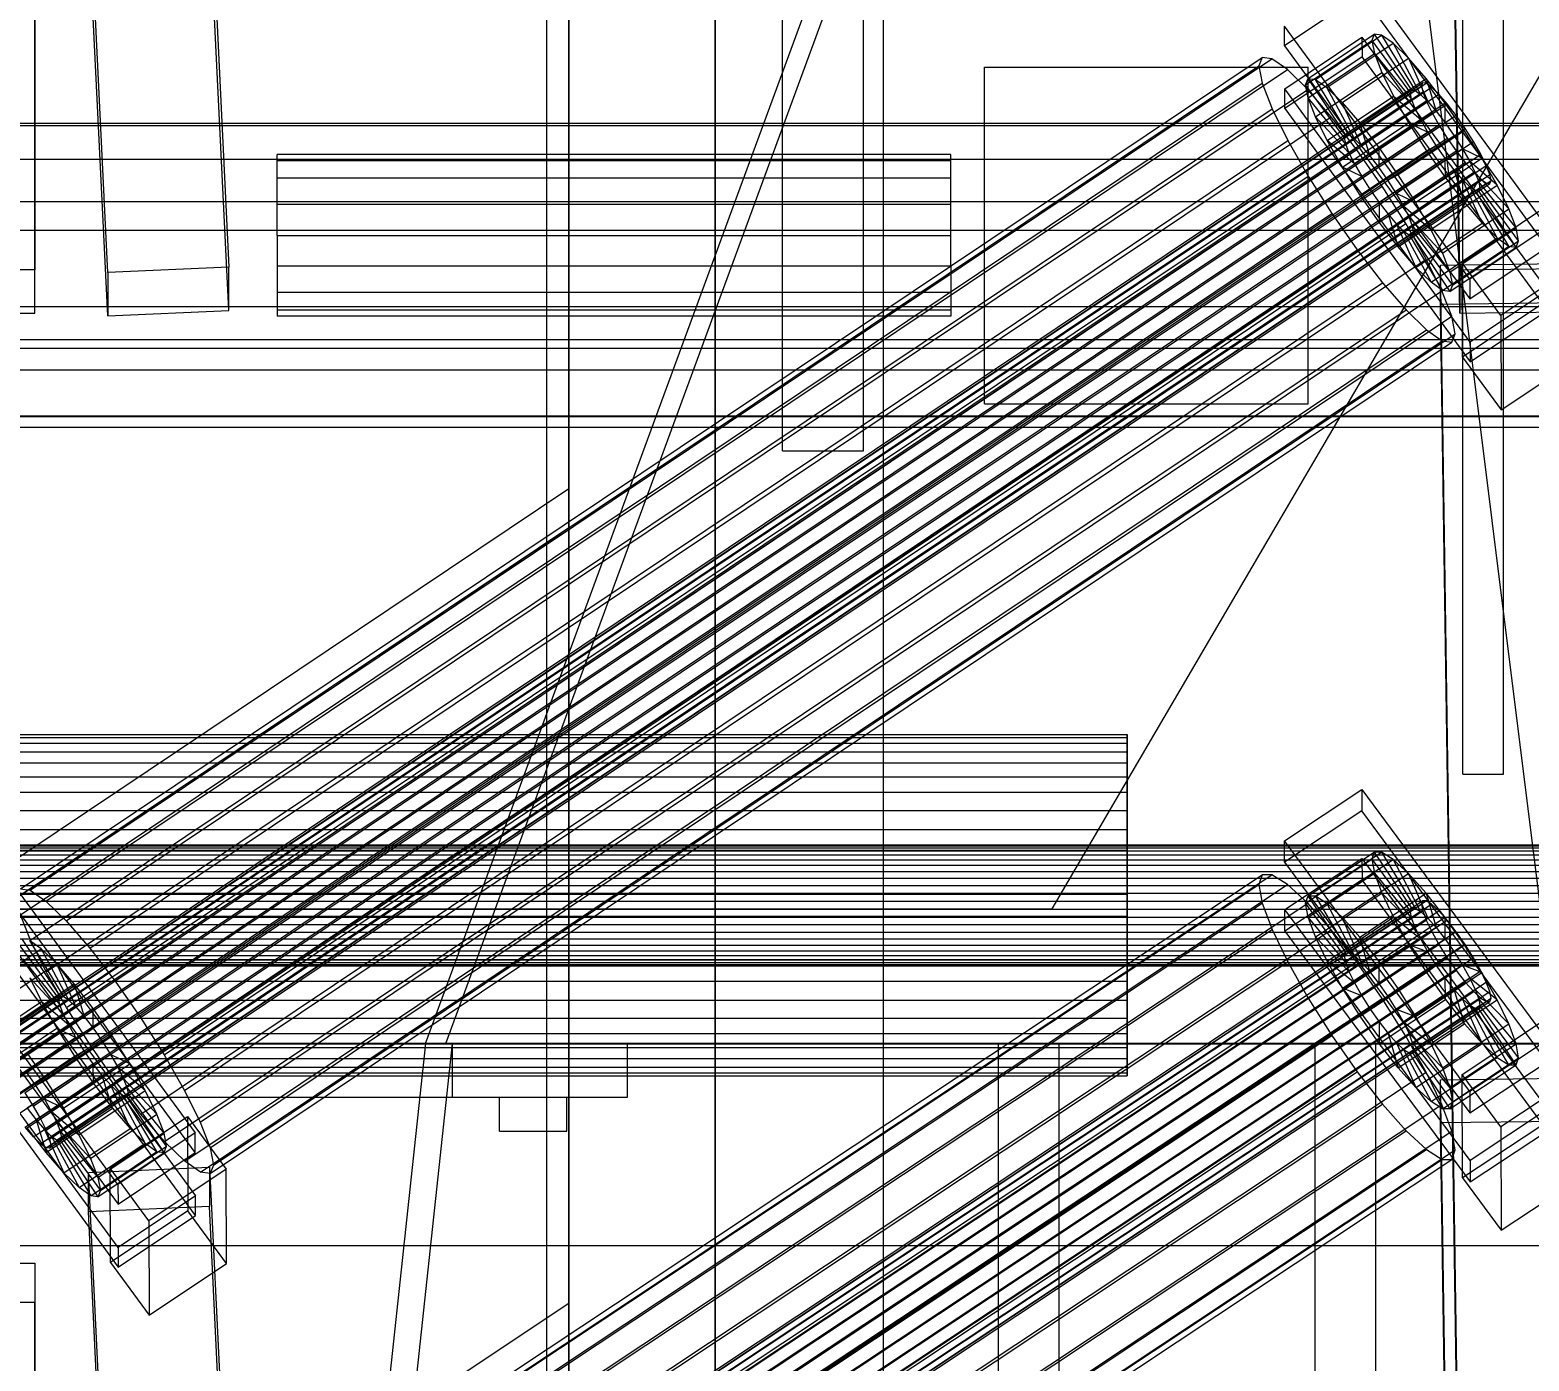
# Model space of a CAD drawing. Header units: millimetres. Extents: x -1970 to 34302, y -65268 to 6837.
# Drawn here: x 148.3 to 370.8, y -33747.2 to -33549.5 of the extents above; entities that cross this region are included whole.
import ezdxf

# ---------------------------------------------------------------- set-up
doc = ezdxf.new("R2010")
doc.units = ezdxf.units.MM
for name, color, linetype, lineweight in [('COTAS_O', 1, 'Continuous', 0), ('frontal_briquetadora', 7, 'Continuous', 0), ('frontal_C01', 7, 'Continuous', 0), ('frontal_C02', 7, 'Continuous', 0), ('frontal_dos-mix', 7, 'Continuous', 0), ('frontal_mezcladora', 7, 'Continuous', 0), ('frontal_tolva', 7, 'Continuous', 0)]:
    doc.layers.add(name, color=color, linetype=linetype, lineweight=lineweight)
doc.dimstyles.new('R19_100', dxfattribs={"dimtxt": 250, "dimasz": 150, "dimexe": 150, "dimexo": 80, "dimgap": 100, "dimtad": 1, "dimtih": 1, "dimtoh": 1, "dimdsep": 46, "dimcen": 0.09, "dimadec": 0, "dimazin": 0, "dimtfac": 1, "dimtdec": 4, "dimtofl": 0, "dimtmove": 0, "dimatfit": 3, "dimfxl": 1, "dimtolj": 1, "dimtzin": 0, "dimarcsym": 0})

# ---------------------------------------------------------------- blocks, each defined once
blk = doc.blocks.new('*D35')
at = {"layer": 'COTAS_O', "color": 0, "lineweight": -2, "transparency": 16777216}
for p, q in [((-1725, -34320), (-1725, -33550)), ((1725, -34320), (1725, -33550)), ((-1575, -33700), (1575, -33700))]:
    blk.add_line(p, q, dxfattribs=at)
at = {"layer": 'COTAS_O', "color": 0, "transparency": 16777216}
for points in [[(-1575, -33675), (-1575, -33725), (-1725, -33700)], [(1575, -33675), (1575, -33725), (1725, -33700)]]:
    blk.add_solid(points, dxfattribs=at)
at = {"layer": 'Defpoints', "color": 0, "transparency": 16777216}
for p in [(1725, -33700), (-1725, -34400), (1725, -34400)]:
    blk.add_point(p, dxfattribs=at)
blk = doc.blocks.new('*D38')
at = {"layer": 'COTAS_O', "color": 0, "lineweight": -2, "transparency": 16777216}
for p, q in [((-570, -33700), (200, -33700)), ((50, -34750), (50, -33850)), ((-570, -34900), (200, -34900))]:
    blk.add_line(p, q, dxfattribs=at)
at = {"layer": 'COTAS_O', "color": 0, "transparency": 16777216}
for points in [[(25, -33850), (75, -33850), (50, -33700)], [(25, -34750), (75, -34750), (50, -34900)]]:
    blk.add_solid(points, dxfattribs=at)
at = {"layer": 'Defpoints', "color": 0, "transparency": 16777216}
for p in [(-650, -33700), (50, -33700), (-650, -34900)]:
    blk.add_point(p, dxfattribs=at)

msp = doc.modelspace()

# ---------------------------------------------------------------- linework, layer by layer
at = {"layer": 'frontal_briquetadora'}
for p, q in [((207, -33700), (342, -33332.75)), ((210, -33700), (345, -33332.75)), ((260, -33612), (260, -33548)), ((272, -33612), (272, -33548)), ((290, -33555), (338, -33555)), ((290, -33605), (290, -33555)), ((338, -33605), (338, -33555)), ((185, -33568.913), (185, -33568)), ((285, -33568), (185, -33568)), ((185, -33571.515), (185, -33568.913)), ((285, -33568.913), (185, -33568.913)), ((285, -33568.913), (285, -33568)), ((285, -33571.515), (285, -33568.913)), ((185, -33575.408), (185, -33571.515)), ((285, -33571.515), (185, -33571.515)), ((285, -33575.408), (285, -33571.515)), ((185, -33580), (185, -33575.408)), ((285, -33575.408), (185, -33575.408)), ((285, -33580), (285, -33575.408)), ((185, -33580), (185, -33584.592)), ((185, -33580), (285, -33580)), ((285, -33584.592), (285, -33580)), ((185, -33584.592), (185, -33588.485)), ((285, -33584.592), (185, -33584.592)), ((285, -33584.592), (285, -33588.485)), ((185, -33588.485), (185, -33591.087)), ((285, -33588.485), (185, -33588.485)), ((285, -33588.485), (285, -33591.087)), ((185, -33591.087), (185, -33592)), ((285, -33591.087), (185, -33591.087)), ((285, -33592), (185, -33592)), ((285, -33591.087), (285, -33592)), ((290, -33605), (338, -33605)), ((260, -33612), (272, -33612)), ((-171, -33700), (211, -33700)), ((-170, -33700), (210, -33700)), ((-167, -33700), (207, -33700)), ((207, -33700), (200, -33765)), ((204, -33765), (211, -33700)), ((210, -33700), (207, -33700)), ((207, -33700), (211, -33700)), ((211, -33700), (237, -33700)), ((211, -33708), (211, -33700)), ((237, -33708), (237, -33700)), ((292, -33700), (348, -33700)), ((292, -33700), (292, -33755)), ((339, -33700), (301, -33700)), ((301, -33700), (301, -33755)), ((339, -33700), (339, -33755)), ((348, -33700), (348, -33755)), ((-171, -33708), (211, -33708)), ((211, -33708), (237, -33708)), ((218, -33708), (228, -33708)), ((218, -33713), (218, -33708)), ((228, -33713), (228, -33708)), ((218, -33713), (228, -33713))]:
    msp.add_line(p, q, dxfattribs=at)
at = {"layer": 'frontal_C01'}
for p, q in [((250, -35735.764), (250, -32680.37)), ((250, -32685.104), (250, -35740.498)), ((360.514, -33585.168), (357.646, -33393.221)), ((360.514, -33591.572), (357.646, -33399.624)), ((228.298, -33738.634), (228.298, -33426.447)), ((228.298, -33432.135), (228.298, -33744.321)), ((159.83, -33585.518), (156.962, -33526.698)), ((174.943, -33525.912), (177.811, -33584.731)), ((159.83, -33591.922), (156.962, -33533.103)), ((177.811, -33591.135), (174.943, -33532.316)), ((149, -33540.028), (149, -33585.123)), ((149, -33591.526), (149, -33546.432)), ((-425, -33579.245), (425, -33579.245)), ((149, -33585.123), (131, -33585.123)), ((149, -33591.526), (149, -33585.123)), ((177.811, -33584.731), (159.83, -33585.518)), ((177.811, -33591.135), (177.811, -33584.731)), ((378.512, -33584.927), (360.514, -33585.168)), ((360.514, -33585.168), (360.514, -33591.572)), ((159.83, -33585.518), (159.83, -33591.922)), ((425, -33590.613), (-425, -33590.613)), ((131, -33591.526), (149, -33591.526)), ((159.83, -33591.922), (177.811, -33591.135)), ((360.514, -33591.572), (378.512, -33591.331)), ((425, -33595.509), (-425, -33595.509)), ((-425, -33606.878), (425, -33606.878)), ((-311.15, -33654.12), (311.15, -33654.12)), ((311.15, -33654.563), (311.15, -33654.12)), ((311.15, -33654.12), (311.15, -33655.405)), ((-311.15, -33654.563), (311.15, -33654.563)), ((-311.15, -33655.405), (311.15, -33655.405)), ((311.15, -33656.702), (311.15, -33654.563)), ((311.15, -33655.405), (311.15, -33658.33)), ((-311.15, -33656.702), (311.15, -33656.702)), ((-311.15, -33658.33), (311.15, -33658.33)), ((311.15, -33660.394), (311.15, -33656.702)), ((311.15, -33658.33), (311.15, -33662.695)), ((-311.15, -33660.394), (311.15, -33660.394)), ((311.15, -33665.385), (311.15, -33660.394)), ((-311.15, -33662.695), (311.15, -33662.695)), ((311.15, -33662.695), (311.15, -33668.203)), ((334.501, -33669.884), (345.969, -33662.272)), ((345.969, -33662.272), (345.981, -33665.474)), ((345.969, -33662.272), (373.501, -33699.511)), ((-311.15, -33665.385), (311.15, -33665.385)), ((311.15, -33671.336), (311.15, -33665.385)), ((345.981, -33665.474), (334.513, -33673.085)), ((373.513, -33702.713), (345.981, -33665.474)), ((-311.15, -33668.203), (311.15, -33668.203)), ((311.15, -33668.203), (311.15, -33674.479)), ((334.513, -33673.085), (334.501, -33669.884)), ((362.033, -33707.123), (334.501, -33669.884)), ((-440, -33670.486), (440, -33670.486)), ((-440, -33670.643), (440, -33670.643)), ((-440, -33670.942), (440, -33670.942)), ((-440, -33671.401), (440, -33671.401)), ((-440, -33671.978), (440, -33671.978)), ((311.15, -33671.336), (-311.15, -33671.336)), ((311.15, -33677.841), (311.15, -33671.336)), ((338.005, -33678.095), (347.835, -33671.57)), ((339.088, -33678.1), (348.918, -33671.576)), ((347.835, -33671.57), (347.47, -33672.642)), ((348.918, -33671.576), (347.835, -33671.57)), ((347.835, -33671.57), (353.378, -33679.893)), ((350.645, -33672.658), (348.918, -33671.576)), ((348.918, -33671.576), (353.892, -33679.895)), ((-440, -33672.709), (440, -33672.709)), ((-440, -33673.525), (440, -33673.525)), ((-440, -33674.478), (440, -33674.478)), ((-311.15, -33674.479), (311.15, -33674.479)), ((311.15, -33674.479), (311.15, -33681.095)), ((334.513, -33673.085), (362.045, -33710.324)), ((334.539, -33680.129), (346.008, -33672.517)), ((337.64, -33679.167), (347.47, -33672.642)), ((340.816, -33679.183), (350.645, -33672.658)), ((346.008, -33672.517), (346.02, -33675.719)), ((346.008, -33672.517), (373.539, -33709.756)), ((347.47, -33672.642), (353.205, -33680.401)), ((347.47, -33672.642), (347.847, -33674.719)), ((352.899, -33674.744), (350.645, -33672.658)), ((350.645, -33672.658), (354.71, -33680.408)), ((-440, -33675.477), (440, -33675.477)), ((440, -33676.586), (-440, -33676.586)), ((146.383, -33798.708), (330.692, -33676.376)), ((146.872, -33797.274), (331.181, -33674.943)), ((148.32, -33797.282), (332.629, -33674.95)), ((150.629, -33798.729), (334.938, -33676.398)), ((331.181, -33674.943), (330.692, -33676.376)), ((330.692, -33676.376), (331.197, -33679.153)), ((332.629, -33674.95), (331.181, -33674.943)), ((334.938, -33676.398), (332.629, -33674.95)), ((346.02, -33675.719), (334.551, -33683.331)), ((337.95, -33679.186), (334.938, -33676.398)), ((338.017, -33681.244), (347.847, -33674.719)), ((343.069, -33681.269), (352.899, -33674.744)), ((373.551, -33712.958), (346.02, -33675.719)), ((347.847, -33674.719), (353.384, -33681.384)), ((347.847, -33674.719), (348.941, -33677.659)), ((355.525, -33677.692), (352.899, -33674.744)), ((352.899, -33674.744), (355.777, -33681.396)), ((-440, -33677.7), (440, -33677.7)), ((-440, -33678.891), (440, -33678.891)), ((-311.15, -33677.841), (311.15, -33677.841)), ((141.218, -33820.71), (355.017, -33678.805)), ((141.731, -33820.712), (355.53, -33678.808)), ((311.15, -33684.456), (311.15, -33677.841)), ((337.64, -33679.167), (338.005, -33678.095)), ((343.549, -33686.417), (338.005, -33678.095)), ((338.005, -33678.095), (339.088, -33678.1)), ((344.062, -33686.42), (339.088, -33678.1)), ((339.088, -33678.1), (340.816, -33679.183)), ((339.111, -33684.183), (348.941, -33677.659)), ((345.695, -33684.216), (355.525, -33677.692)), ((348.941, -33677.659), (353.902, -33682.777)), ((348.941, -33677.659), (350.678, -33681.261)), ((355.017, -33678.805), (354.844, -33679.313)), ((355.53, -33678.808), (355.017, -33678.805)), ((358.345, -33681.3), (355.525, -33677.692)), ((355.525, -33677.692), (357.021, -33682.792)), ((356.348, -33679.321), (355.53, -33678.808)), ((-440, -33680.045), (440, -33680.045)), ((-311.15, -33681.095), (311.15, -33681.095)), ((141.045, -33821.218), (354.844, -33679.313)), ((141.224, -33822.201), (355.022, -33680.297)), ((142.549, -33821.225), (356.348, -33679.321)), ((143.617, -33822.213), (357.415, -33680.309)), ((146.887, -33801.484), (331.197, -33679.153)), ((153.641, -33801.518), (337.95, -33679.186)), ((311.15, -33681.095), (311.15, -33687.6)), ((331.197, -33679.153), (332.659, -33683.083)), ((334.551, -33683.331), (334.539, -33680.129)), ((362.071, -33717.368), (334.539, -33680.129)), ((343.376, -33686.925), (337.64, -33679.167)), ((338.017, -33681.244), (337.64, -33679.167)), ((341.461, -33683.127), (337.95, -33679.186)), ((344.88, -33686.932), (340.816, -33679.183)), ((340.816, -33679.183), (343.069, -33681.269)), ((353.205, -33680.401), (343.376, -33686.925)), ((353.378, -33679.893), (343.549, -33686.417)), ((353.892, -33679.895), (344.062, -33686.42)), ((354.71, -33680.408), (344.88, -33686.932)), ((353.205, -33680.401), (353.378, -33679.893)), ((353.384, -33681.384), (353.205, -33680.401)), ((353.378, -33679.893), (353.892, -33679.895)), ((353.892, -33679.895), (354.71, -33680.408)), ((354.71, -33680.408), (355.777, -33681.396)), ((354.844, -33679.313), (355.022, -33680.297)), ((355.022, -33680.297), (355.541, -33681.689)), ((357.415, -33680.309), (356.348, -33679.321)), ((358.659, -33681.705), (357.415, -33680.309)), ((-440, -33681.236), (440, -33681.236)), ((-440, -33682.35), (440, -33682.35)), ((141.742, -33823.594), (355.541, -33681.689)), ((142.565, -33825.3), (356.363, -33683.396)), ((144.861, -33823.609), (358.659, -33681.705)), ((148.35, -33805.414), (332.659, -33683.083)), ((157.152, -33805.458), (341.461, -33683.127)), ((332.659, -33683.083), (334.981, -33687.899)), ((334.551, -33683.331), (362.083, -33720.57)), ((343.554, -33687.909), (338.017, -33681.244)), ((339.111, -33684.183), (338.017, -33681.244)), ((340.848, -33687.786), (350.678, -33681.261)), ((345.231, -33687.95), (341.461, -33683.127)), ((345.947, -33687.921), (343.069, -33681.269)), ((343.069, -33681.269), (345.695, -33684.216)), ((353.384, -33681.384), (343.554, -33687.909)), ((353.902, -33682.777), (344.073, -33689.301)), ((355.777, -33681.396), (345.947, -33687.921)), ((357.021, -33682.792), (347.191, -33689.317)), ((358.345, -33681.3), (348.515, -33687.824)), ((350.678, -33681.261), (354.725, -33684.483)), ((350.678, -33681.261), (352.938, -33685.281)), ((353.902, -33682.777), (353.384, -33681.384)), ((354.725, -33684.483), (353.902, -33682.777)), ((355.541, -33681.689), (356.363, -33683.396)), ((355.777, -33681.396), (357.021, -33682.792)), ((356.363, -33683.396), (357.434, -33685.3)), ((357.021, -33682.792), (358.357, -33684.501)), ((358.357, -33684.501), (358.345, -33681.3)), ((361.166, -33685.322), (358.345, -33681.3)), ((359.995, -33683.414), (358.659, -33681.705)), ((-440, -33683.459), (440, -33683.459)), ((-440, -33684.458), (440, -33684.458)), ((-440, -33685.411), (440, -33685.411)), ((-311.15, -33684.456), (311.15, -33684.456)), ((143.635, -33827.204), (357.434, -33685.3)), ((359.995, -33683.414), (146.196, -33825.318)), ((147.533, -33827.224), (361.332, -33685.319)), ((311.15, -33690.732), (311.15, -33684.456)), ((344.073, -33689.301), (339.111, -33684.183)), ((340.848, -33687.786), (339.111, -33684.183)), ((343.108, -33691.805), (352.938, -33685.281)), ((354.725, -33684.483), (344.895, -33691.008)), ((347.191, -33689.317), (345.695, -33684.216)), ((345.695, -33684.216), (348.515, -33687.824)), ((348.527, -33691.026), (358.357, -33684.501)), ((351.336, -33691.846), (361.166, -33685.322)), ((352.938, -33685.281), (355.796, -33686.387)), ((352.938, -33685.281), (355.569, -33689.444)), ((355.796, -33686.387), (354.725, -33684.483)), ((357.434, -33685.3), (358.68, -33687.272)), ((358.357, -33684.501), (359.693, -33686.407)), ((361.166, -33685.322), (359.693, -33686.407)), ((361.332, -33685.319), (359.995, -33683.414)), ((363.797, -33689.485), (361.166, -33685.322)), ((362.578, -33687.291), (361.332, -33685.319)), ((-440, -33686.227), (440, -33686.227)), ((-440, -33686.958), (440, -33686.958)), ((-440, -33687.534), (440, -33687.534)), ((-311.15, -33687.6), (311.15, -33687.6)), ((144.881, -33829.176), (358.68, -33687.272)), ((148.779, -33829.196), (362.578, -33687.291)), ((311.15, -33687.6), (311.15, -33693.551)), ((344.895, -33691.008), (340.848, -33687.786)), ((343.108, -33691.805), (340.848, -33687.786)), ((343.549, -33686.417), (343.376, -33686.925)), ((343.376, -33686.925), (343.554, -33687.909)), ((344.062, -33686.42), (343.549, -33686.417)), ((344.88, -33686.932), (344.062, -33686.42)), ((345.947, -33687.921), (344.88, -33686.932)), ((355.796, -33686.387), (345.966, -33692.912)), ((348.515, -33687.824), (348.527, -33691.026)), ((348.515, -33687.824), (351.336, -33691.846)), ((359.693, -33686.407), (349.863, -33692.931)), ((357.042, -33688.359), (355.796, -33686.387)), ((358.68, -33687.272), (360.017, -33689.177)), ((359.693, -33686.407), (360.939, -33688.379)), ((363.648, -33689.195), (362.578, -33687.291)), ((-440, -33687.994), (440, -33687.994)), ((-440, -33688.293), (440, -33688.293)), ((-440, -33688.449), (440, -33688.449)), ((146.218, -33831.082), (360.017, -33689.177)), ((149.85, -33831.1), (363.648, -33689.195)), ((150.672, -33810.23), (334.981, -33687.899)), ((345.231, -33687.95), (160.922, -33810.281)), ((334.981, -33687.899), (338.003, -33693.272)), ((343.554, -33687.909), (344.073, -33689.301)), ((344.073, -33689.301), (344.895, -33691.008)), ((349.002, -33693.327), (345.231, -33687.95)), ((345.739, -33695.968), (355.569, -33689.444)), ((347.191, -33689.317), (345.947, -33687.921)), ((348.527, -33691.026), (347.191, -33689.317)), ((357.042, -33688.359), (347.212, -33694.883)), ((360.939, -33688.379), (351.109, -33694.903)), ((353.967, -33696.009), (363.797, -33689.485)), ((355.569, -33689.444), (357.042, -33688.359)), ((355.569, -33689.444), (358.39, -33693.466)), ((358.378, -33690.264), (357.042, -33688.359)), ((360.017, -33689.177), (361.352, -33690.886)), ((363.797, -33689.485), (360.939, -33688.379)), ((360.939, -33688.379), (362.01, -33690.283)), ((364.471, -33690.902), (363.648, -33689.195)), ((366.057, -33693.504), (363.797, -33689.485)), ((-311.15, -33690.732), (311.15, -33690.732)), ((147.554, -33832.79), (361.352, -33690.886)), ((148.798, -33834.187), (362.596, -33692.282)), ((150.672, -33832.806), (364.471, -33690.902)), ((151.191, -33834.199), (364.989, -33692.294)), ((311.15, -33696.241), (311.15, -33690.732)), ((345.966, -33692.912), (343.108, -33691.805)), ((345.739, -33695.968), (343.108, -33691.805)), ((344.895, -33691.008), (345.966, -33692.912)), ((349.863, -33692.931), (348.527, -33691.026)), ((358.378, -33690.264), (348.548, -33696.789)), ((349.863, -33692.931), (351.336, -33691.846)), ((359.714, -33691.973), (349.884, -33698.498)), ((351.336, -33691.846), (353.967, -33696.009)), ((362.01, -33690.283), (352.18, -33696.807)), ((362.833, -33691.989), (353.003, -33698.513)), ((358.39, -33693.466), (358.378, -33690.264)), ((359.714, -33691.973), (358.378, -33690.264)), ((361.21, -33697.074), (359.714, -33691.973)), ((360.958, -33693.37), (359.714, -33691.973)), ((361.352, -33690.886), (362.596, -33692.282)), ((366.057, -33693.504), (362.01, -33690.283)), ((362.01, -33690.283), (362.833, -33691.989)), ((362.596, -33692.282), (363.664, -33693.27)), ((367.794, -33697.107), (362.833, -33691.989)), ((362.833, -33691.989), (363.351, -33693.382)), ((364.989, -33692.294), (364.471, -33690.902)), ((365.168, -33693.278), (364.989, -33692.294)), ((-311.15, -33693.551), (311.15, -33693.551)), ((149.865, -33835.175), (363.664, -33693.27)), ((150.683, -33835.688), (364.482, -33693.783)), ((151.196, -33835.69), (364.995, -33693.786)), ((151.369, -33835.182), (365.168, -33693.278)), ((153.694, -33815.604), (338.003, -33693.272)), ((164.693, -33815.658), (349.002, -33693.327)), ((311.15, -33693.551), (311.15, -33698.542)), ((338.003, -33693.272), (341.52, -33698.837)), ((345.966, -33692.912), (347.212, -33694.883)), ((348.56, -33699.991), (358.39, -33693.466)), ((352.519, -33698.892), (349.002, -33693.327)), ((351.109, -33694.903), (349.863, -33692.931)), ((360.958, -33693.37), (351.128, -33699.894)), ((362.025, -33694.358), (352.196, -33700.882)), ((363.351, -33693.382), (353.521, -33699.906)), ((363.53, -33694.365), (353.7, -33700.89)), ((356.228, -33700.029), (366.057, -33693.504)), ((358.39, -33693.466), (361.21, -33697.074)), ((363.836, -33700.021), (360.958, -33693.37)), ((362.025, -33694.358), (360.958, -33693.37)), ((366.09, -33702.108), (362.025, -33694.358)), ((362.843, -33694.871), (362.025, -33694.358)), ((368.888, -33700.047), (363.351, -33693.382)), ((363.351, -33693.382), (363.53, -33694.365)), ((363.53, -33694.365), (363.357, -33694.873)), ((369.265, -33702.123), (363.53, -33694.365)), ((363.664, -33693.27), (364.482, -33693.783)), ((364.482, -33693.783), (364.995, -33693.786)), ((364.995, -33693.786), (365.168, -33693.278)), ((367.794, -33697.107), (366.057, -33693.504)), ((-311.15, -33696.241), (311.15, -33696.241)), ((311.15, -33700.606), (311.15, -33696.241)), ((347.212, -33694.883), (345.739, -33695.968)), ((348.56, -33699.991), (345.739, -33695.968)), ((347.212, -33694.883), (348.548, -33696.789)), ((352.18, -33696.807), (351.109, -33694.903)), ((351.109, -33694.903), (353.967, -33696.009)), ((362.843, -33694.871), (353.014, -33701.395)), ((363.357, -33694.873), (353.527, -33701.397)), ((353.967, -33696.009), (356.228, -33700.029)), ((367.817, -33703.19), (362.843, -33694.871)), ((363.357, -33694.873), (362.843, -33694.871)), ((368.9, -33703.196), (363.357, -33694.873)), ((-311.15, -33698.542), (311.15, -33698.542)), ((157.211, -33821.169), (341.52, -33698.837)), ((168.21, -33821.223), (352.519, -33698.892)), ((311.15, -33698.542), (311.15, -33702.233)), ((341.52, -33698.837), (345.291, -33704.214)), ((348.548, -33696.789), (348.56, -33699.991)), ((348.548, -33696.789), (349.884, -33698.498)), ((349.884, -33698.498), (351.38, -33703.598)), ((349.884, -33698.498), (351.128, -33699.894)), ((351.38, -33703.598), (361.21, -33697.074)), ((353.003, -33698.513), (352.18, -33696.807)), ((352.18, -33696.807), (356.228, -33700.029)), ((355.541, -33704.266), (352.519, -33698.892)), ((353.521, -33699.906), (353.003, -33698.513)), ((353.003, -33698.513), (357.964, -33703.631)), ((357.964, -33703.631), (367.794, -33697.107)), ((360.882, -33704.61), (372.35, -33696.999)), ((361.21, -33697.074), (363.836, -33700.021)), ((368.888, -33700.047), (367.794, -33697.107)), ((-311.15, -33700.606), (311.15, -33700.606)), ((311.15, -33703.531), (311.15, -33700.606)), ((351.38, -33703.598), (348.56, -33699.991)), ((351.128, -33699.894), (354.006, -33706.546)), ((351.128, -33699.894), (352.196, -33700.882)), ((352.196, -33700.882), (356.26, -33708.632)), ((352.196, -33700.882), (353.014, -33701.395)), ((353.7, -33700.89), (353.521, -33699.906)), ((353.521, -33699.906), (359.058, -33706.571)), ((353.527, -33701.397), (353.7, -33700.89)), ((353.7, -33700.89), (359.436, -33708.648)), ((354.006, -33706.546), (363.836, -33700.021)), ((356.228, -33700.029), (357.964, -33703.631)), ((359.058, -33706.571), (368.888, -33700.047)), ((373.501, -33699.511), (362.033, -33707.123)), ((363.836, -33700.021), (366.09, -33702.108)), ((369.265, -33702.123), (368.888, -33700.047)), ((-311.15, -33702.233), (311.15, -33702.233)), ((311.15, -33702.233), (311.15, -33704.373)), ((353.014, -33701.395), (357.987, -33709.715)), ((353.014, -33701.395), (353.527, -33701.397)), ((353.527, -33701.397), (359.07, -33709.72)), ((356.26, -33708.632), (366.09, -33702.108)), ((357.987, -33709.715), (367.817, -33703.19)), ((359.07, -33709.72), (368.9, -33703.196)), ((359.436, -33708.648), (369.265, -33702.123)), ((362.045, -33710.324), (373.513, -33702.713)), ((366.09, -33702.108), (367.817, -33703.19)), ((367.817, -33703.19), (368.9, -33703.196)), ((368.9, -33703.196), (369.265, -33702.123)), ((-311.15, -33703.531), (311.15, -33703.531)), ((-311.15, -33704.373), (311.15, -33704.373)), ((-311.15, -33704.816), (311.15, -33704.816)), ((160.982, -33826.546), (345.291, -33704.214)), ((171.232, -33826.597), (355.541, -33704.266)), ((311.15, -33704.816), (311.15, -33703.531)), ((311.15, -33704.373), (311.15, -33704.816)), ((345.291, -33704.214), (349.061, -33709.038)), ((354.006, -33706.546), (351.38, -33703.598)), ((357.863, -33709.081), (355.541, -33704.266)), ((357.646, -33705.408), (375.644, -33705.166)), ((357.646, -33711.811), (357.646, -33705.408)), ((360.514, -33897.355), (357.646, -33705.408)), ((357.964, -33703.631), (359.058, -33706.571)), ((360.939, -33719.979), (360.882, -33704.61)), ((366.618, -33712.369), (360.882, -33704.61)), ((378.086, -33704.757), (366.618, -33712.369)), ((356.26, -33708.632), (354.006, -33706.546)), ((359.058, -33706.571), (359.436, -33708.648)), ((362.033, -33707.123), (362.045, -33710.324)), ((164.752, -33831.369), (349.061, -33709.038)), ((173.554, -33831.413), (357.863, -33709.081)), ((349.061, -33709.038), (352.572, -33712.978)), ((357.987, -33709.715), (356.26, -33708.632)), ((359.326, -33713.011), (357.863, -33709.081)), ((359.07, -33709.72), (357.987, -33709.715)), ((359.436, -33708.648), (359.07, -33709.72)), ((373.539, -33709.756), (362.071, -33717.368)), ((375.644, -33711.57), (357.646, -33711.811)), ((360.514, -33903.759), (357.646, -33711.811)), ((168.263, -33835.309), (352.572, -33712.978)), ((175.016, -33835.343), (359.326, -33713.011)), ((352.572, -33712.978), (355.584, -33715.767)), ((359.83, -33715.788), (359.326, -33713.011)), ((372.408, -33712.367), (360.939, -33719.979)), ((362.083, -33720.57), (373.551, -33712.958)), ((366.618, -33712.369), (366.675, -33727.737)), ((171.275, -33838.098), (355.584, -33715.767)), ((175.521, -33838.119), (359.83, -33715.788)), ((355.584, -33715.767), (357.893, -33717.214)), ((359.341, -33717.221), (359.83, -33715.788)), ((173.584, -33839.545), (357.893, -33717.214)), ((175.032, -33839.552), (359.341, -33717.221)), ((357.893, -33717.214), (359.341, -33717.221)), ((362.071, -33717.368), (362.083, -33720.57)), ((360.939, -33719.979), (366.675, -33727.737)), ((366.675, -33727.737), (378.143, -33720.125)), ((228.298, -33738.634), (130, -33803.877)), ((228.298, -34050.821), (228.298, -33738.634)), ((228.298, -33738.634), (228.298, -33744.321)), ((130, -33809.565), (228.298, -33744.321)), ((228.298, -33744.321), (228.298, -34056.508))]:
    msp.add_line(p, q, dxfattribs=at)
at = {"layer": 'frontal_C02'}
for p, q in [((250, -35767.535), (250, -32976.99)), ((250, -32981.769), (250, -35772.314)), ((228.298, -33617.653), (228.298, -33332.832)), ((228.298, -33338.573), (228.298, -33623.394)), ((345.969, -33541.219), (373.501, -33578.812)), ((345.981, -33544.142), (334.513, -33551.826)), ((373.513, -33581.735), (345.981, -33544.142)), ((334.513, -33551.826), (334.501, -33548.903)), ((362.033, -33586.496), (334.501, -33548.903)), ((334.513, -33551.826), (362.045, -33589.418)), ((334.539, -33558.255), (346.008, -33550.572)), ((337.64, -33557.624), (347.47, -33551.039)), ((338.005, -33556.694), (347.835, -33550.108)), ((339.088, -33556.842), (348.918, -33550.256)), ((340.816, -33558.056), (350.645, -33551.47)), ((346.008, -33550.572), (346.02, -33553.495)), ((346.008, -33550.572), (373.539, -33588.165)), ((347.835, -33550.108), (347.47, -33551.039)), ((347.47, -33551.039), (353.205, -33558.87)), ((347.47, -33551.039), (347.847, -33552.983)), ((348.918, -33550.256), (347.835, -33550.108)), ((347.835, -33550.108), (353.378, -33558.43)), ((350.645, -33551.47), (348.918, -33550.256)), ((348.918, -33550.256), (353.892, -33558.5)), ((352.899, -33553.67), (350.645, -33551.47)), ((350.645, -33551.47), (354.71, -33559.075)), ((146.872, -33677.048), (331.181, -33553.564)), ((148.32, -33677.245), (332.629, -33553.761)), ((331.181, -33553.564), (330.692, -33554.807)), ((332.629, -33553.761), (331.181, -33553.564)), ((334.938, -33555.385), (332.629, -33553.761)), ((346.02, -33553.495), (334.551, -33561.178)), ((338.017, -33559.569), (347.847, -33552.983)), ((343.069, -33560.256), (352.899, -33553.67)), ((373.551, -33591.088), (346.02, -33553.495)), ((347.847, -33552.983), (353.384, -33559.791)), ((347.847, -33552.983), (348.941, -33555.809)), ((355.525, -33556.704), (352.899, -33553.67)), ((352.899, -33553.67), (355.777, -33560.117)), ((146.383, -33678.291), (330.692, -33554.807)), ((150.629, -33678.869), (334.938, -33555.385)), ((330.692, -33554.807), (331.197, -33557.406)), ((337.95, -33558.325), (334.938, -33555.385)), ((339.111, -33562.395), (348.941, -33555.809)), ((348.941, -33555.809), (353.902, -33561.13)), ((348.941, -33555.809), (350.678, -33559.324)), ((141.045, -33701.014), (354.844, -33557.773)), ((141.218, -33700.574), (355.017, -33557.332)), ((141.224, -33701.935), (355.022, -33558.694)), ((141.731, -33700.643), (355.53, -33557.402)), ((142.549, -33701.219), (356.348, -33557.977)), ((146.887, -33680.89), (331.197, -33557.406)), ((153.641, -33681.809), (337.95, -33558.325)), ((331.197, -33557.406), (332.659, -33561.184)), ((334.551, -33561.178), (334.539, -33558.255)), ((362.071, -33595.848), (334.539, -33558.255)), ((337.64, -33557.624), (338.005, -33556.694)), ((343.376, -33565.456), (337.64, -33557.624)), ((338.017, -33559.569), (337.64, -33557.624)), ((341.461, -33562.381), (337.95, -33558.325)), ((343.549, -33565.016), (338.005, -33556.694)), ((338.005, -33556.694), (339.088, -33556.842)), ((344.062, -33565.085), (339.088, -33556.842)), ((339.088, -33556.842), (340.816, -33558.056)), ((344.88, -33565.661), (340.816, -33558.056)), ((340.816, -33558.056), (343.069, -33560.256)), ((353.378, -33558.43), (343.549, -33565.016)), ((353.892, -33558.5), (344.062, -33565.085)), ((345.695, -33563.29), (355.525, -33556.704)), ((353.205, -33558.87), (353.378, -33558.43)), ((353.378, -33558.43), (353.892, -33558.5)), ((353.892, -33558.5), (354.71, -33559.075)), ((355.017, -33557.332), (354.844, -33557.773)), ((354.844, -33557.773), (355.022, -33558.694)), ((355.53, -33557.402), (355.017, -33557.332)), ((355.022, -33558.694), (355.541, -33560.032)), ((358.345, -33560.366), (355.525, -33556.704)), ((355.525, -33556.704), (357.021, -33561.554)), ((356.348, -33557.977), (355.53, -33557.402)), ((357.415, -33559.019), (356.348, -33557.977)), ((141.742, -33703.274), (355.541, -33560.032)), ((143.617, -33702.261), (357.415, -33559.019)), ((144.861, -33703.698), (358.659, -33560.456)), ((343.554, -33566.377), (338.017, -33559.569)), ((339.111, -33562.395), (338.017, -33559.569)), ((340.848, -33565.909), (350.678, -33559.324)), ((345.947, -33566.703), (343.069, -33560.256)), ((343.069, -33560.256), (345.695, -33563.29)), ((353.205, -33558.87), (343.376, -33565.456)), ((353.384, -33559.791), (343.554, -33566.377)), ((354.71, -33559.075), (344.88, -33565.661)), ((355.777, -33560.117), (345.947, -33566.703)), ((358.345, -33560.366), (348.515, -33566.952)), ((350.678, -33559.324), (354.725, -33562.795)), ((350.678, -33559.324), (352.938, -33563.288)), ((353.384, -33559.791), (353.205, -33558.87)), ((353.902, -33561.13), (353.384, -33559.791)), ((354.71, -33559.075), (355.777, -33560.117)), ((355.541, -33560.032), (356.363, -33561.697)), ((355.777, -33560.117), (357.021, -33561.554)), ((358.659, -33560.456), (357.415, -33559.019)), ((358.357, -33563.289), (358.345, -33560.366)), ((361.166, -33564.407), (358.345, -33560.366)), ((359.995, -33562.191), (358.659, -33560.456)), ((142.565, -33704.939), (356.363, -33561.697)), ((359.995, -33562.191), (146.196, -33705.433)), ((148.35, -33684.668), (332.659, -33561.184)), ((157.152, -33685.865), (341.461, -33562.381)), ((332.659, -33561.184), (334.981, -33565.883)), ((334.551, -33561.178), (362.083, -33598.771)), ((344.073, -33567.716), (339.111, -33562.395)), ((340.848, -33565.909), (339.111, -33562.395)), ((345.231, -33567.277), (341.461, -33562.381)), ((353.902, -33561.13), (344.073, -33567.716)), ((354.725, -33562.795), (344.895, -33569.381)), ((357.021, -33561.554), (347.191, -33568.14)), ((354.725, -33562.795), (353.902, -33561.13)), ((355.796, -33564.673), (354.725, -33562.795)), ((356.363, -33561.697), (357.434, -33563.575)), ((357.021, -33561.554), (358.357, -33563.289)), ((361.332, -33564.105), (359.995, -33562.191)), ((-450, -33563.331), (450, -33563.331)), ((430, -33563.746), (-430, -33563.746)), ((143.635, -33706.817), (357.434, -33563.575)), ((147.533, -33707.346), (361.332, -33564.105)), ((343.108, -33569.874), (352.938, -33563.288)), ((343.549, -33565.016), (343.376, -33565.456)), ((343.376, -33565.456), (343.554, -33566.377)), ((344.062, -33565.085), (343.549, -33565.016)), ((344.88, -33565.661), (344.062, -33565.085)), ((347.191, -33568.14), (345.695, -33563.29)), ((345.695, -33563.29), (348.515, -33566.952)), ((355.796, -33564.673), (345.966, -33571.259)), ((348.527, -33569.875), (358.357, -33563.289)), ((359.693, -33565.203), (349.863, -33571.789)), ((351.336, -33570.992), (361.166, -33564.407)), ((352.938, -33563.288), (355.796, -33564.673)), ((352.938, -33563.288), (355.569, -33567.432)), ((357.042, -33566.636), (355.796, -33564.673)), ((357.434, -33563.575), (358.68, -33565.538)), ((358.357, -33563.289), (359.693, -33565.203)), ((361.166, -33564.407), (359.693, -33565.203)), ((359.693, -33565.203), (360.939, -33567.165)), ((363.797, -33568.55), (361.166, -33564.407)), ((362.578, -33566.068), (361.332, -33564.105)), ((144.881, -33708.779), (358.68, -33565.538)), ((146.218, -33710.693), (360.017, -33567.452)), ((148.779, -33709.309), (362.578, -33566.068)), ((150.672, -33689.367), (334.981, -33565.883)), ((345.231, -33567.277), (160.922, -33690.761)), ((334.981, -33565.883), (338.003, -33571.183)), ((344.895, -33569.381), (340.848, -33565.909)), ((343.108, -33569.874), (340.848, -33565.909)), ((343.554, -33566.377), (344.073, -33567.716)), ((345.947, -33566.703), (344.88, -33565.661)), ((349.002, -33572.678), (345.231, -33567.277)), ((345.739, -33574.017), (355.569, -33567.432)), ((347.191, -33568.14), (345.947, -33566.703)), ((357.042, -33566.636), (347.212, -33573.221)), ((348.515, -33566.952), (348.527, -33569.875)), ((348.515, -33566.952), (351.336, -33570.992)), ((360.939, -33567.165), (351.109, -33573.751)), ((355.569, -33567.432), (357.042, -33566.636)), ((355.569, -33567.432), (358.39, -33571.472)), ((358.378, -33568.55), (357.042, -33566.636)), ((358.68, -33565.538), (360.017, -33567.452)), ((360.017, -33567.452), (361.352, -33569.187)), ((363.797, -33568.55), (360.939, -33567.165)), ((360.939, -33567.165), (362.01, -33569.043)), ((363.648, -33567.946), (362.578, -33566.068)), ((430, -33568.746), (-430, -33568.746)), ((147.554, -33712.428), (361.352, -33569.187)), ((149.85, -33711.187), (363.648, -33567.946)), ((150.672, -33712.852), (364.471, -33569.611)), ((345.966, -33571.259), (343.108, -33569.874)), ((345.739, -33574.017), (343.108, -33569.874)), ((344.073, -33567.716), (344.895, -33569.381)), ((344.895, -33569.381), (345.966, -33571.259)), ((348.527, -33569.875), (347.191, -33568.14)), ((349.863, -33571.789), (348.527, -33569.875)), ((358.378, -33568.55), (348.548, -33575.135)), ((362.01, -33569.043), (352.18, -33575.629)), ((353.967, -33575.136), (363.797, -33568.55)), ((358.39, -33571.472), (358.378, -33568.55)), ((359.714, -33570.284), (358.378, -33568.55)), ((361.352, -33569.187), (362.596, -33570.624)), ((366.057, -33572.515), (362.01, -33569.043)), ((362.01, -33569.043), (362.833, -33570.708)), ((364.471, -33569.611), (363.648, -33567.946)), ((366.057, -33572.515), (363.797, -33568.55)), ((364.989, -33570.949), (364.471, -33569.611)), ((148.798, -33713.865), (362.596, -33570.624)), ((149.865, -33714.907), (363.664, -33571.666)), ((151.191, -33714.191), (364.989, -33570.949)), ((151.369, -33715.112), (365.168, -33571.87)), ((153.694, -33694.667), (338.003, -33571.183)), ((338.003, -33571.183), (341.52, -33576.722)), ((345.966, -33571.259), (347.212, -33573.221)), ((348.56, -33578.058), (358.39, -33571.472)), ((349.863, -33571.789), (351.336, -33570.992)), ((351.109, -33573.751), (349.863, -33571.789)), ((359.714, -33570.284), (349.884, -33576.87)), ((360.958, -33571.721), (351.128, -33578.307)), ((351.336, -33570.992), (353.967, -33575.136)), ((362.833, -33570.708), (353.003, -33577.294)), ((363.351, -33572.047), (353.521, -33578.633)), ((358.39, -33571.472), (361.21, -33575.134)), ((361.21, -33575.134), (359.714, -33570.284)), ((360.958, -33571.721), (359.714, -33570.284)), ((363.836, -33578.168), (360.958, -33571.721)), ((362.025, -33572.763), (360.958, -33571.721)), ((362.596, -33570.624), (363.664, -33571.666)), ((367.794, -33576.03), (362.833, -33570.708)), ((362.833, -33570.708), (363.351, -33572.047)), ((368.888, -33578.855), (363.351, -33572.047)), ((363.351, -33572.047), (363.53, -33572.968)), ((363.664, -33571.666), (364.482, -33572.241)), ((365.168, -33571.87), (364.989, -33570.949)), ((364.995, -33572.311), (365.168, -33571.87)), ((150.683, -33715.482), (364.482, -33572.241)), ((151.196, -33715.552), (364.995, -33572.311)), ((164.693, -33696.162), (349.002, -33572.678)), ((347.212, -33573.221), (345.739, -33574.017)), ((348.56, -33578.058), (345.739, -33574.017)), ((347.212, -33573.221), (348.548, -33575.135)), ((352.519, -33578.218), (349.002, -33572.678)), ((352.18, -33575.629), (351.109, -33573.751)), ((351.109, -33573.751), (353.967, -33575.136)), ((362.025, -33572.763), (352.196, -33579.349)), ((362.843, -33573.339), (353.014, -33579.924)), ((363.357, -33573.408), (353.527, -33579.994)), ((363.53, -33572.968), (353.7, -33579.554)), ((356.228, -33579.1), (366.057, -33572.515)), ((366.09, -33580.368), (362.025, -33572.763)), ((362.843, -33573.339), (362.025, -33572.763)), ((367.817, -33581.583), (362.843, -33573.339)), ((363.357, -33573.408), (362.843, -33573.339)), ((363.53, -33572.968), (363.357, -33573.408)), ((368.9, -33581.73), (363.357, -33573.408)), ((369.265, -33580.8), (363.53, -33572.968)), ((364.482, -33572.241), (364.995, -33572.311)), ((367.794, -33576.03), (366.057, -33572.515)), ((450, -33575.022), (-450, -33575.022)), ((348.548, -33575.135), (348.56, -33578.058)), ((348.548, -33575.135), (349.884, -33576.87)), ((351.38, -33581.72), (361.21, -33575.134)), ((353.003, -33577.294), (352.18, -33575.629)), ((352.18, -33575.629), (356.228, -33579.1)), ((353.967, -33575.136), (356.228, -33579.1)), ((357.964, -33582.615), (367.794, -33576.03)), ((360.882, -33584.053), (372.35, -33576.369)), ((361.21, -33575.134), (363.836, -33578.168)), ((368.888, -33578.855), (367.794, -33576.03)), ((157.211, -33700.206), (341.52, -33576.722)), ((168.21, -33701.702), (352.519, -33578.218)), ((341.52, -33576.722), (345.291, -33582.124)), ((351.38, -33581.72), (348.56, -33578.058)), ((349.884, -33576.87), (351.38, -33581.72)), ((349.884, -33576.87), (351.128, -33578.307)), ((351.128, -33578.307), (354.006, -33584.754)), ((351.128, -33578.307), (352.196, -33579.349)), ((355.541, -33583.517), (352.519, -33578.218)), ((353.521, -33578.633), (353.003, -33577.294)), ((353.003, -33577.294), (357.964, -33582.615)), ((353.7, -33579.554), (353.521, -33578.633)), ((353.521, -33578.633), (359.058, -33585.441)), ((354.006, -33584.754), (363.836, -33578.168)), ((363.836, -33578.168), (366.09, -33580.368)), ((352.196, -33579.349), (356.26, -33586.954)), ((352.196, -33579.349), (353.014, -33579.924)), ((353.014, -33579.924), (357.987, -33588.168)), ((353.014, -33579.924), (353.527, -33579.994)), ((353.527, -33579.994), (353.7, -33579.554)), ((353.527, -33579.994), (359.07, -33588.316)), ((353.7, -33579.554), (359.436, -33587.385)), ((356.228, -33579.1), (357.964, -33582.615)), ((356.26, -33586.954), (366.09, -33580.368)), ((359.058, -33585.441), (368.888, -33578.855)), ((359.436, -33587.385), (369.265, -33580.8)), ((373.501, -33578.812), (362.033, -33586.496)), ((366.09, -33580.368), (367.817, -33581.583)), ((369.265, -33580.8), (368.888, -33578.855)), ((368.9, -33581.73), (369.265, -33580.8)), ((160.982, -33705.608), (345.291, -33582.124)), ((345.291, -33582.124), (349.061, -33587.019)), ((354.006, -33584.754), (351.38, -33581.72)), ((357.964, -33582.615), (359.058, -33585.441)), ((357.987, -33588.168), (367.817, -33581.583)), ((359.07, -33588.316), (368.9, -33581.73)), ((362.045, -33589.418), (373.513, -33581.735)), ((367.817, -33581.583), (368.9, -33581.73)), ((171.232, -33707.001), (355.541, -33583.517)), ((356.26, -33586.954), (354.006, -33584.754)), ((357.863, -33588.216), (355.541, -33583.517)), ((357.646, -33584.424), (375.644, -33584.181)), ((357.646, -33590.27), (357.646, -33584.424)), ((360.514, -33778.191), (357.646, -33584.424)), ((359.058, -33585.441), (359.436, -33587.385)), ((360.939, -33598.081), (360.882, -33584.053)), ((366.618, -33591.885), (360.882, -33584.053)), ((378.086, -33584.201), (366.618, -33591.885)), ((164.752, -33710.503), (349.061, -33587.019)), ((349.061, -33587.019), (352.572, -33591.076)), ((357.987, -33588.168), (356.26, -33586.954)), ((359.436, -33587.385), (359.07, -33588.316)), ((362.033, -33586.496), (362.045, -33589.418)), ((173.554, -33711.7), (357.863, -33588.216)), ((359.326, -33591.994), (357.863, -33588.216)), ((359.07, -33588.316), (357.987, -33588.168)), ((373.539, -33588.165), (362.071, -33595.848)), ((168.263, -33714.56), (352.572, -33591.076)), ((175.016, -33715.478), (359.326, -33591.994)), ((352.572, -33591.076), (355.584, -33594.016)), ((375.644, -33590.026), (357.646, -33590.27)), ((360.514, -33784.037), (357.646, -33590.27)), ((359.83, -33594.593), (359.326, -33591.994)), ((372.408, -33590.398), (360.939, -33598.081)), ((362.083, -33598.771), (373.551, -33591.088)), ((366.618, -33591.885), (366.675, -33605.913)), ((171.275, -33717.5), (355.584, -33594.016)), ((355.584, -33594.016), (357.893, -33595.64)), ((173.584, -33719.124), (357.893, -33595.64)), ((175.032, -33719.321), (359.341, -33595.837)), ((175.521, -33718.077), (359.83, -33594.593)), ((357.893, -33595.64), (359.341, -33595.837)), ((359.341, -33595.837), (359.83, -33594.593)), ((362.071, -33595.848), (362.083, -33598.771)), ((450, -33596.803), (-450, -33596.803)), ((360.939, -33598.081), (366.675, -33605.913)), ((366.675, -33605.913), (378.143, -33598.23)), ((-450, -33608.494), (450, -33608.494)), ((228.298, -33617.653), (130, -33683.511)), ((228.298, -33902.474), (228.298, -33617.653)), ((228.298, -33617.653), (228.298, -33623.394)), ((130, -33689.252), (228.298, -33623.394)), ((228.298, -33623.394), (228.298, -33908.215)), ((145.277, -33675.68), (172.809, -33713.273)), ((172.821, -33716.195), (145.289, -33678.602)), ((146.872, -33677.048), (148.32, -33677.245)), ((148.32, -33677.245), (150.629, -33678.869)), ((150.629, -33678.869), (153.641, -33681.809)), ((148.35, -33684.668), (146.887, -33680.89)), ((161.341, -33720.956), (133.809, -33683.363)), ((153.641, -33681.809), (157.152, -33685.865)), ((145.315, -33685.032), (172.847, -33722.625)), ((146.777, -33685.499), (152.513, -33693.331)), ((147.143, -33684.569), (152.686, -33692.89)), ((149.953, -33685.931), (148.226, -33684.716)), ((148.226, -33684.716), (153.199, -33692.96)), ((150.672, -33689.367), (148.35, -33684.668)), ((133.821, -33686.286), (161.353, -33723.879)), ((140.123, -33692.517), (149.953, -33685.931)), ((147.155, -33687.443), (152.692, -33694.252)), ((152.207, -33688.13), (149.953, -33685.931)), ((149.953, -33685.931), (154.017, -33693.535)), ((157.152, -33685.865), (160.922, -33690.761)), ((142.377, -33694.716), (152.207, -33688.13)), ((172.859, -33725.548), (145.327, -33687.955)), ((153.694, -33694.667), (150.672, -33689.367)), ((154.833, -33691.164), (152.207, -33688.13)), ((152.207, -33688.13), (155.085, -33694.577)), ((145.003, -33697.75), (154.833, -33691.164)), ((148.249, -33690.269), (153.21, -33695.59)), ((148.249, -33690.269), (149.985, -33693.784)), ((157.653, -33694.826), (154.833, -33691.164)), ((154.833, -33691.164), (156.329, -33696.014)), ((160.922, -33690.761), (164.693, -33696.162)), ((161.379, -33730.309), (133.847, -33692.716)), ((140.156, -33700.37), (149.985, -33693.784)), ((152.513, -33693.331), (142.683, -33699.917)), ((152.686, -33692.89), (142.856, -33699.476)), ((152.692, -33694.252), (142.862, -33700.838)), ((153.199, -33692.96), (143.369, -33699.546)), ((154.017, -33693.535), (144.188, -33700.121)), ((149.985, -33693.784), (154.033, -33697.255)), ((149.985, -33693.784), (152.246, -33697.748)), ((152.513, -33693.331), (152.686, -33692.89)), ((152.692, -33694.252), (152.513, -33693.331)), ((152.686, -33692.89), (153.199, -33692.96)), ((153.21, -33695.59), (152.692, -33694.252)), ((153.199, -33692.96), (154.017, -33693.535)), ((154.017, -33693.535), (155.085, -33694.577)), ((133.859, -33695.638), (161.391, -33733.231)), ((153.21, -33695.59), (143.38, -33702.176)), ((155.085, -33694.577), (145.255, -33701.163)), ((156.329, -33696.014), (146.499, -33702.6)), ((157.653, -33694.826), (147.823, -33701.412)), ((154.033, -33697.255), (153.21, -33695.59)), ((157.211, -33700.206), (153.694, -33694.667)), ((155.085, -33694.577), (156.329, -33696.014)), ((156.329, -33696.014), (157.665, -33697.749)), ((157.665, -33697.749), (157.653, -33694.826)), ((160.474, -33698.867), (157.653, -33694.826)), ((164.693, -33696.162), (168.21, -33701.702)), ((142.416, -33704.334), (152.246, -33697.748)), ((154.033, -33697.255), (144.203, -33703.841)), ((147.835, -33704.335), (157.665, -33697.749)), ((150.644, -33705.453), (160.474, -33698.867)), ((152.246, -33697.748), (155.103, -33699.133)), ((152.246, -33697.748), (154.877, -33701.892)), ((155.103, -33699.133), (154.033, -33697.255)), ((157.665, -33697.749), (159.001, -33699.663)), ((160.474, -33698.867), (159.001, -33699.663)), ((163.105, -33703.011), (160.474, -33698.867)), ((155.103, -33699.133), (145.274, -33705.719)), ((156.35, -33701.096), (146.52, -33707.682)), ((159.001, -33699.663), (149.171, -33706.249)), ((154.877, -33701.892), (156.35, -33701.096)), ((156.35, -33701.096), (155.103, -33699.133)), ((157.686, -33703.01), (156.35, -33701.096)), ((160.982, -33705.608), (157.211, -33700.206)), ((159.001, -33699.663), (160.247, -33701.626)), ((145.047, -33708.478), (154.877, -33701.892)), ((147.823, -33701.412), (150.644, -33705.453)), ((157.686, -33703.01), (147.856, -33709.596)), ((160.247, -33701.626), (150.417, -33708.212)), ((153.275, -33709.596), (163.105, -33703.011)), ((154.877, -33701.892), (157.698, -33705.933)), ((157.698, -33705.933), (157.686, -33703.01)), ((159.022, -33704.745), (157.686, -33703.01)), ((163.105, -33703.011), (160.247, -33701.626)), ((160.247, -33701.626), (161.318, -33703.504)), ((165.365, -33706.975), (163.105, -33703.011)), ((168.21, -33701.702), (171.232, -33707.001)), ((149.171, -33706.249), (147.835, -33704.335)), ((149.171, -33706.249), (150.644, -33705.453)), ((159.022, -33704.745), (149.192, -33711.33)), ((150.644, -33705.453), (153.275, -33709.596)), ((161.318, -33703.504), (151.488, -33710.089)), ((162.14, -33705.169), (152.311, -33711.754)), ((160.518, -33709.595), (159.022, -33704.745)), ((160.266, -33706.182), (159.022, -33704.745)), ((164.752, -33710.503), (160.982, -33705.608)), ((165.365, -33706.975), (161.318, -33703.504)), ((161.318, -33703.504), (162.14, -33705.169)), ((167.102, -33710.49), (162.14, -33705.169)), ((162.14, -33705.169), (162.659, -33706.507)), ((147.533, -33707.346), (148.779, -33709.309)), ((147.868, -33712.518), (157.698, -33705.933)), ((150.417, -33708.212), (149.171, -33706.249)), ((160.266, -33706.182), (150.436, -33712.768)), ((161.333, -33707.224), (151.503, -33713.809)), ((162.151, -33707.799), (152.321, -33714.385)), ((162.659, -33706.507), (152.829, -33713.093)), ((162.664, -33707.869), (152.835, -33714.455)), ((162.837, -33707.428), (153.008, -33714.014)), ((155.535, -33713.561), (165.365, -33706.975)), ((157.698, -33705.933), (160.518, -33709.595)), ((163.144, -33712.629), (160.266, -33706.182)), ((161.333, -33707.224), (160.266, -33706.182)), ((165.397, -33714.828), (161.333, -33707.224)), ((162.151, -33707.799), (161.333, -33707.224)), ((167.125, -33716.043), (162.151, -33707.799)), ((162.664, -33707.869), (162.151, -33707.799)), ((168.196, -33713.316), (162.659, -33706.507)), ((162.659, -33706.507), (162.837, -33707.428)), ((162.837, -33707.428), (162.664, -33707.869)), ((168.208, -33716.19), (162.664, -33707.869)), ((168.573, -33715.26), (162.837, -33707.428)), ((167.102, -33710.49), (165.365, -33706.975)), ((171.232, -33707.001), (173.554, -33711.7)), ((147.856, -33709.596), (149.192, -33711.33)), ((148.779, -33709.309), (149.85, -33711.187)), ((151.488, -33710.089), (150.417, -33708.212)), ((150.417, -33708.212), (153.275, -33709.596)), ((150.688, -33716.18), (160.518, -33709.595)), ((152.311, -33711.754), (151.488, -33710.089)), ((151.488, -33710.089), (155.535, -33713.561)), ((153.275, -33709.596), (155.535, -33713.561)), ((160.518, -33709.595), (163.144, -33712.629)), ((149.192, -33711.33), (150.688, -33716.18)), ((149.192, -33711.33), (150.436, -33712.768)), ((149.85, -33711.187), (150.672, -33712.852)), ((152.829, -33713.093), (152.311, -33711.754)), ((152.311, -33711.754), (157.272, -33717.076)), ((157.272, -33717.076), (167.102, -33710.49)), ((160.19, -33718.513), (171.658, -33710.83)), ((168.263, -33714.56), (164.752, -33710.503)), ((168.196, -33713.316), (167.102, -33710.49)), ((171.658, -33710.83), (171.715, -33724.858)), ((171.658, -33710.83), (177.394, -33718.661)), ((173.554, -33711.7), (175.016, -33715.478)), ((148.798, -33713.865), (147.554, -33712.428)), ((150.688, -33716.18), (147.868, -33712.518)), ((149.865, -33714.907), (148.798, -33713.865)), ((150.436, -33712.768), (153.314, -33719.215)), ((150.436, -33712.768), (151.503, -33713.809)), ((150.672, -33712.852), (151.191, -33714.191)), ((151.191, -33714.191), (151.369, -33715.112)), ((151.503, -33713.809), (155.567, -33721.414)), ((151.503, -33713.809), (152.321, -33714.385)), ((152.321, -33714.385), (157.295, -33722.629)), ((152.321, -33714.385), (152.835, -33714.455)), ((153.008, -33714.014), (152.829, -33713.093)), ((152.829, -33713.093), (158.366, -33719.902)), ((152.835, -33714.455), (153.008, -33714.014)), ((152.835, -33714.455), (158.378, -33722.776)), ((153.008, -33714.014), (158.743, -33721.846)), ((153.314, -33719.215), (163.144, -33712.629)), ((155.535, -33713.561), (157.272, -33717.076)), ((158.366, -33719.902), (168.196, -33713.316)), ((172.809, -33713.273), (161.341, -33720.956)), ((163.144, -33712.629), (165.397, -33714.828)), ((168.573, -33715.26), (168.196, -33713.316)), ((172.821, -33716.195), (172.809, -33713.273)), ((150.683, -33715.482), (149.865, -33714.907)), ((151.196, -33715.552), (150.683, -33715.482)), ((153.314, -33719.215), (150.688, -33716.18)), ((151.369, -33715.112), (151.196, -33715.552)), ((155.567, -33721.414), (165.397, -33714.828)), ((157.295, -33722.629), (167.125, -33716.043)), ((158.378, -33722.776), (168.208, -33716.19)), ((158.743, -33721.846), (168.573, -33715.26)), ((161.353, -33723.879), (172.821, -33716.195)), ((165.397, -33714.828), (167.125, -33716.043)), ((167.125, -33716.043), (168.208, -33716.19)), ((168.208, -33716.19), (168.573, -33715.26)), ((171.275, -33717.5), (168.263, -33714.56)), ((175.016, -33715.478), (175.521, -33718.077)), ((156.962, -33719.16), (174.943, -33718.365)), ((157.272, -33717.076), (158.366, -33719.902)), ((160.247, -33732.542), (160.19, -33718.513)), ((165.926, -33726.345), (160.19, -33718.513)), ((177.394, -33718.661), (165.926, -33726.345)), ((173.584, -33719.124), (171.275, -33717.5)), ((174.943, -33718.365), (174.943, -33724.212)), ((174.943, -33718.365), (177.811, -33777.742)), ((175.521, -33718.077), (175.032, -33719.321)), ((177.451, -33732.69), (177.394, -33718.661)), ((155.567, -33721.414), (153.314, -33719.215)), ((156.962, -33725.006), (156.962, -33719.16)), ((159.83, -33778.536), (156.962, -33719.16)), ((158.366, -33719.902), (158.743, -33721.846)), ((161.341, -33720.956), (161.353, -33723.879)), ((175.032, -33719.321), (173.584, -33719.124)), ((157.295, -33722.629), (155.567, -33721.414)), ((158.378, -33722.776), (157.295, -33722.629)), ((158.743, -33721.846), (158.378, -33722.776)), ((172.847, -33722.625), (161.379, -33730.309)), ((172.859, -33725.548), (172.847, -33722.625)), ((174.943, -33724.212), (156.962, -33725.006)), ((159.83, -33784.383), (156.962, -33725.006)), ((171.715, -33724.858), (160.247, -33732.542)), ((161.391, -33733.231), (172.859, -33725.548)), ((177.451, -33732.69), (171.715, -33724.858)), ((177.811, -33783.589), (174.943, -33724.212)), ((165.926, -33726.345), (165.983, -33740.374)), ((161.379, -33730.309), (161.391, -33733.231)), ((131, -33732.616), (149, -33732.616)), ((149, -33732.616), (149, -33738.462)), ((149, -33732.616), (149, -33778.138)), ((160.247, -33732.542), (165.983, -33740.374)), ((165.983, -33740.374), (177.451, -33732.69)), ((149, -33738.462), (131, -33738.462)), ((149, -33783.983), (149, -33738.462))]:
    msp.add_line(p, q, dxfattribs=at)
at = {"layer": 'frontal_dos-mix'}
for p, q in [((225, -35980), (225, -33282.5)), ((275, -35980), (275, -33282.5)), ((350, -33500), (375, -33700)), ((361, -33660), (361, -33540)), ((367, -33660), (367, -33540)), ((361, -33660), (367, -33660)), ((375, -33700), (125, -33700))]:
    msp.add_line(p, q, dxfattribs=at)
at = {"layer": 'frontal_mezcladora'}
for p, q in [((300, -33680), (575, -33210)), ((-300, -33680), (300, -33680)), ((-650, -33700), (650, -33700)), ((-650, -33730), (650, -33730)), ((-625, -33730), (625, -33730))]:
    msp.add_line(p, q, dxfattribs=at)
at = {"layer": 'frontal_tolva'}
for p, q in [((1725, -33600), (-1725, -33600)), ((1725, -33606.849), (-1725, -33606.849))]:
    msp.add_line(p, q, dxfattribs=at)

# ---------------------------------------------------------------- dimensions: what is measured, and where the dimension line sits
at = {"layer": 'COTAS_O'}
for p1, p2, distance, picture, middle in [((-1725, -34400), (1725, -34400), 700, '*D35', (0, -33700)), ((-650, -34900), (-650, -33700), -700, '*D38', (50, -34300))]:
    dim = msp.add_aligned_dim(p1=p1, p2=p2, distance=distance, text='<> O', dimstyle='R19_100', dxfattribs=at)
    dim.commit()
    dim.dimension.update_dxf_attribs({"geometry": picture, "text_midpoint": middle})

doc.saveas('drawing.dxf')
